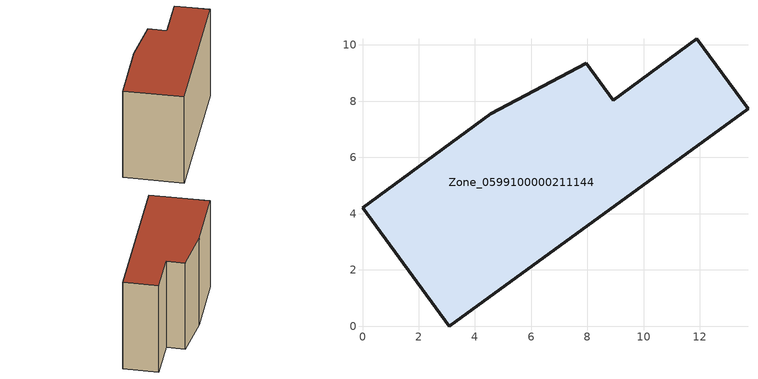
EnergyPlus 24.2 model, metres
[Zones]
Zone_0599100000211144
 floor ground (C_G): 4.56,7.55 7.95,9.34 8.91,8.04 11.89,10.22 13.71,7.74 3.08,0 0,4.22 z0
 wall outside (C_F): 13.71,7.74 11.89,10.22 8.91,8.04 7.95,9.34 4.56,7.55 0,4.22 3.08,0 13.71,7.74 z0:8.74
 roof outside (C_R): 7.95,9.34 4.56,7.55 0,4.22 3.08,0 13.71,7.74 11.89,10.22 8.91,8.04 z8.74
[BUILDING]
Pand.0599100000211144: North Axis=0; Terrain=City; Loads Convergence Tolerance Value=0.04; Temperature Convergence Tolerance Value=0.4; Solar Distribution=FullExterior; Maximum Number of Warmup Days=25; Minimum Number of Warmup Days=1
[Site:Location]
Rotterdam.The.Hague.AP_ZH_NLD Design_Conditions: Latitude=51.96; Longitude=4.45; Time Zone=1; Elevation=-4.5
[SITE:GROUNDTEMPERATURE:BUILDINGSURFACE]
18, 18, 18, 18, 18, 18, 18, 18, 18, 18, 18, 18
[MATERIAL] Thermal Absorptance=0.9; Solar Absorptance=0.7; Visible Absorptance=0.7
Name | Roughness | Thickness | Conductivity | Density | Specific Heat
G.TC.1975-1991 | MediumSmooth | 0.15 | 0.288461 | 540 | 1210
F.TC.1975-1991 | Rough | 0.3 | 0.230769 | 1920 | 840
R.TC.1975-1991 | MediumRough | 0.2 | 0.153846 | 1500 | 1000
[CONSTRUCTION]
C_G: G.TC.1975-1991
C_F: F.TC.1975-1991
C_R: R.TC.1975-1991
[ZONE]
Zone_0599100000211144: Type=1; Multiplier=1; Ceiling Height=Autocalculate; Volume=Autocalculate; Floor Area=autocalculate; Part of Total Floor Area=Yes
[ZONEINFILTRATION:DESIGNFLOWRATE]
Infil_Zone_0599100000211144: Zone or ZoneList or Space or SpaceList=Zone_0599100000211144; Schedule=AlwaysOn; Design Flow Rate Calculation Method=Flow/Area; Flow Rate per Floor Area=0.003; Constant Term Coefficient=1; Temperature Term Coefficient=0; Velocity Term Coefficient=0; Velocity Squared Term Coefficient=0
[HVACTEMPLATE:ZONE:IDEALLOADSAIRSYSTEM]
Zone_0599100000211144: Maximum Heating Supply Air Temperature=50; Minimum Cooling Supply Air Temperature=13; Maximum Heating Supply Air Humidity Ratio=0.0156; Minimum Cooling Supply Air Humidity Ratio=0.0077; Heating Limit=NoLimit; Cooling Limit=NoLimit; Dehumidification Control Type=ConstantSensibleHeatRatio; Cooling Sensible Heat Ratio=0.7; Dehumidification Setpoint=60; Humidification Control Type=None; Humidification Setpoint=30; Outdoor Air Method=None; Outdoor Air Flow Rate per Person=0.00944; Outdoor Air Flow Rate per Zone Floor Area=0; Outdoor Air Flow Rate per Zone=0; Demand Controlled Ventilation Type=None; Outdoor Air Economizer Type=NoEconomizer; Heat Recovery Type=None; Sensible Heat Recovery Effectiveness=0.7; Latent Heat Recovery Effectiveness=0.65
[ZONECONTROL:THERMOSTAT]
ThermostatControl_Zone_0599100000211144: Zone or ZoneList=Zone_0599100000211144; Control Type Schedule=DualSetpointControlType; Control 1=Thermostat_Zone_0599100000211144; Temperature Difference Between Cutout And Setpoint=0
[THERMOSTATSETPOINT:DUALSETPOINT]
Thermostat_Zone_0599100000211144: Heating Setpoint Temperature Schedule=HeatingSetpoint_Zone_0599100000211144; Cooling Setpoint Temperature Schedule=CoolingSetpoint_Zone_0599100000211144
[SCHEDULE:COMPACT]
HeatingSetpoint_Zone_0599100000211144: Through: 12/31, For: AllDays, Until: 24:00, 21
CoolingSetpoint_Zone_0599100000211144: Through: 12/31, For: AllDays, Until: 24:00, 24
DualSetpointControlType: Through: 12/31, For: AllDays, Until: 24:00, 4
AlwaysOn: Through: 12/31, For: AllDays, Until: 24:00, 1
